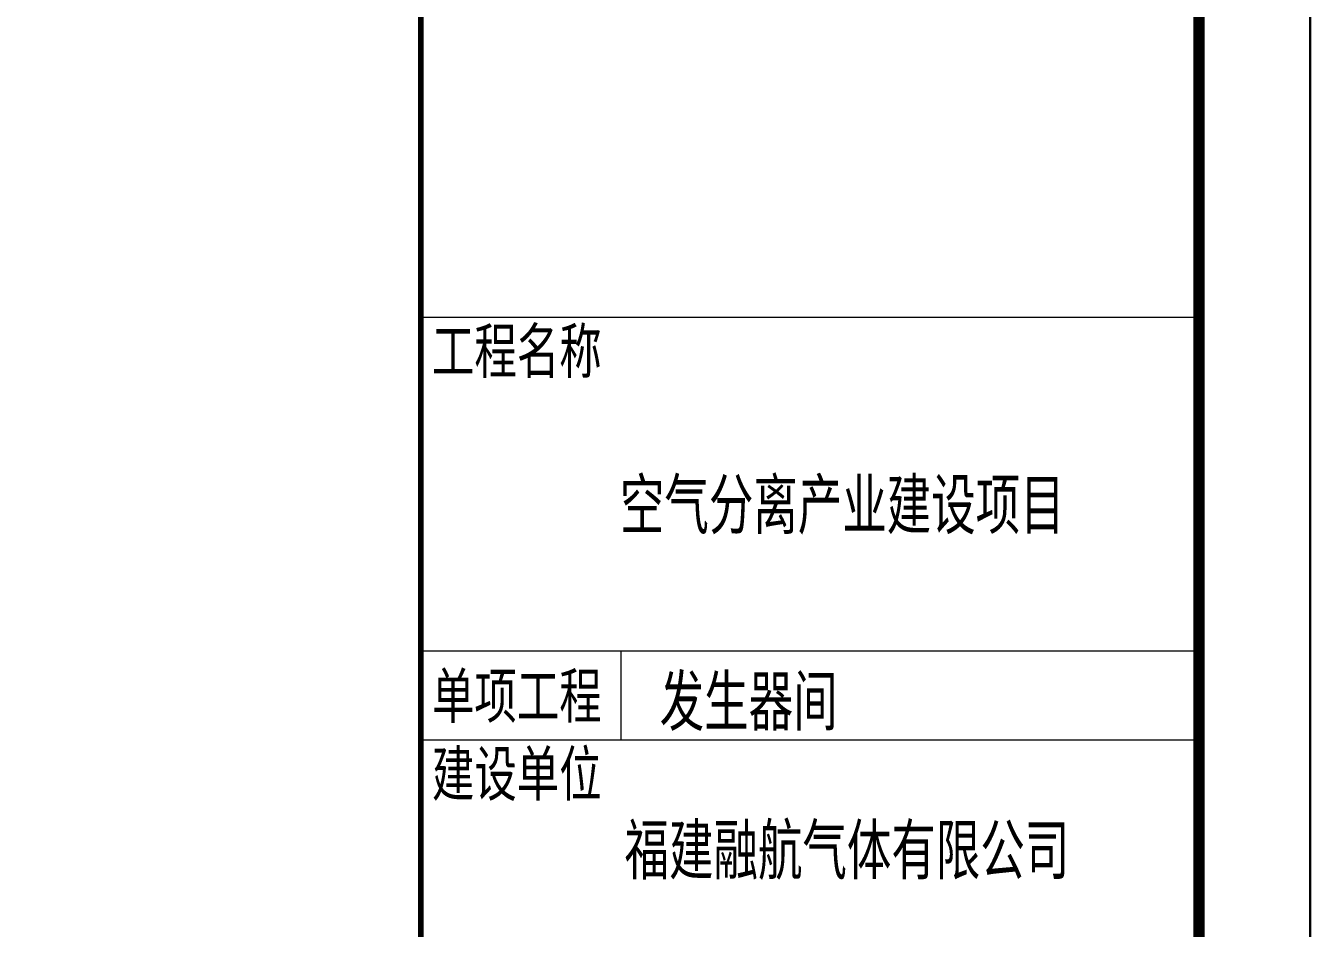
# Model space of a CAD drawing. Extents: x 959592 to 1105020, y -295412 to 379724.
# Drawn here: x 1015822 to 1027385, y -155892 to -147778 of the extents above; entities that cross this region are included whole.
import ezdxf

# ---------------------------------------------------------------- set-up
doc = ezdxf.new("R2010")
doc.units = 0
doc.header["$LTSCALE"] = 1000
doc.header["$MEASUREMENT"] = 0
doc.layers.add('DIMENSION', color=3, linetype='CONTINUOUS')
doc.layers.add('FRAME', color=3, linetype='CONTINUOUS', lineweight=5)
doc.layers.add('PUB_TEXT', color=7, linetype='CONTINUOUS', lineweight=5)
doc.styles.add('_HZTXT', font='TXT', dxfattribs={"width": 0.8, "bigfont": 'HZTXT'})
doc.styles.add('FRAME', font='simhei.ttf', dxfattribs={"width": 0.7})

# ---------------------------------------------------------------- blocks, each defined once
blk = doc.blocks.new('BW-43091906', base_point=(-152259, 7688))
at = {"layer": 'FRAME'}
for p, q in [((-93859, 26688), (-100859, 26688)), ((-93859, 23688), (-100859, 23688)), ((-99059, 23688), (-99059, 22888)), ((-93859, 22888), (-100859, 22888))]:
    blk.add_line(p, q, dxfattribs=at)
for points, const_width in [([(-152259, 49688), (-152259, 7688), (-92859, 7688), (-92859, 49688)], 20), ([(-149759, 48688), (-149759, 8688), (-93859, 8688), (-93859, 48688)], 100)]:
    blk.add_lwpolyline(points, close=True, dxfattribs=dict(at, const_width=const_width))
at = {"layer": 'FRAME', "const_width": 50}
blk.add_lwpolyline([(-100859, 48688), (-100859, 8688)], dxfattribs=at)
at = {"layer": 'FRAME', "char_height": 400, "attachment_point": 1, "style": 'FRAME'}
for s, insert, width in [('工程名称', (-100759, 26588), 2368.14), ('单项工程', (-100759, 23488), 2349.15), ('建设单位', (-100759, 22788), 2375.25)]:
    blk.add_mtext(s, dxfattribs=dict(at, insert=insert, width=width))
blk = doc.blocks.new('BW-43173463', base_point=(31168.899037, 16388.83329))
at = {"layer": 'PUB_TEXT', "style": '_HZTXT', "width": 0.8}
for s, p in [('空气分离产业建设项目', (31140.55258, 31643.183116)), ('福建融航气体有限公司', (31182.239468, 28538.176146))]:
    blk.add_text(s, height=500, dxfattribs=at).set_placement(p)

msp = doc.modelspace()

# ---------------------------------------------------------------- block references
at = {"layer": 'DIMENSION'}
for name, p in [('BW-43091906', (967975.021, -169401.811)), ('BW-43173463', (1021194.803, -167602.841))]:
    msp.add_blockref(name, p, dxfattribs=at)

# ---------------------------------------------------------------- texts
at = {"layer": 'PUB_TEXT', "color": 2, "style": '_HZTXT', "width": 0.8}
msp.add_text('发生器间', height=500, dxfattribs=at).set_placement((1021524.258, -154115.351))

doc.saveas('drawing.dxf')
